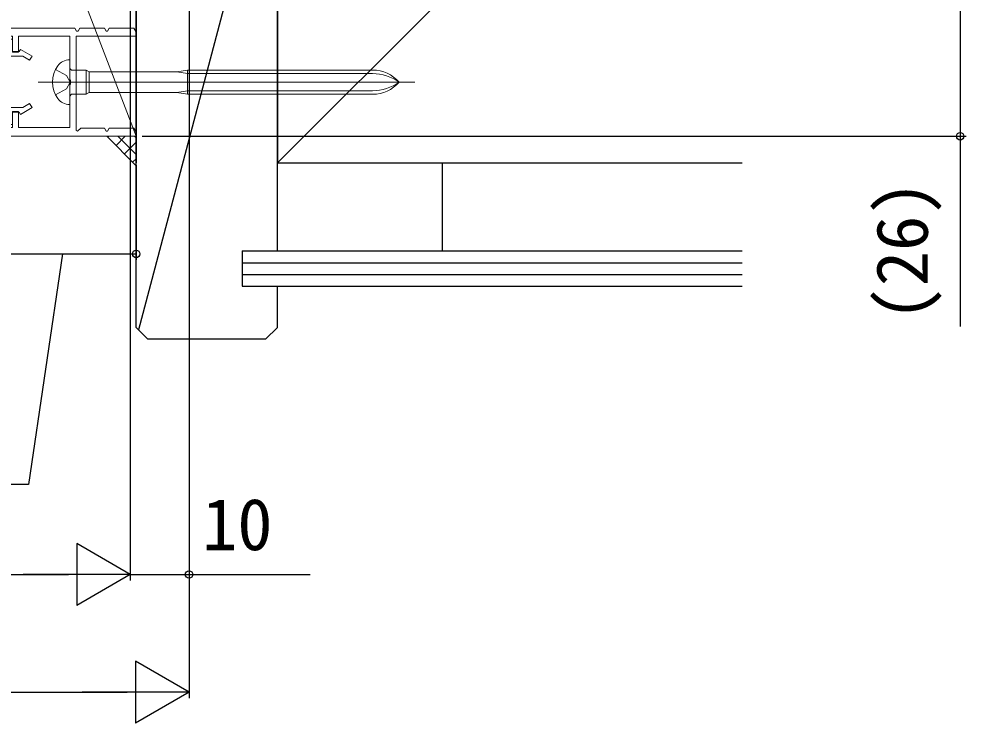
# Model space of a CAD drawing. Units: millimetres, scale not verified. Extents: x -525 to 525, y -783 to 779.
# Drawn here: x 182.3 to 343.3, y 36.8 to 156.5 of the extents above; entities that cross this region are included whole.
import ezdxf
from ezdxf.enums import TextEntityAlignment as Align

# ---------------------------------------------------------------- set-up
doc = ezdxf.new("R2010")
doc.units = ezdxf.units.MM
doc.header["$LTSCALE"] = 4
doc.layers.add('0-3_YKK_11', color=7, linetype='Continuous', lineweight=18)
for name, color, linetype in [('0-8_YKK_D', 6, 'Continuous'), ('0-A_YSS_K', 3, 'Continuous'), ('0-B_YSS_KE', 3, 'Continuous')]:
    doc.layers.add(name, color=color, linetype=linetype)
doc.styles.add('ＭＳ ゴシック', font='')
doc.styles.get('ＭＳ ゴシック').set_extended_font_data('MS Gothic')

msp = doc.modelspace()

# ---------------------------------------------------------------- linework, layer by layer
at = {"layer": '0-3_YKK_11'}
for p, q in [((190.921, 149.542), (190.97, 149.542)), ((194.29, 143.992), (194.29, 147.492)), ((185.595, 145.742), (249.628, 145.742)), ((210.97, 143.692), (242.454, 143.692))]:
    msp.add_line(p, q, dxfattribs=at)
at = {"layer": '0-3_YKK_11', "color": 30}
for points in [[(177.27, 201.542), (177.27, 153.542), (181.27, 153.542), (181.27, 150.842), (182.27, 150.842), (182.27, 153.542), (190.97, 153.542), (190.97, 146.2), (191.09, 146.017), (191.09, 145.467), (190.97, 145.284), (190.97, 138.042), (182.27, 138.042), (182.27, 140.742), (181.27, 140.742), (181.27, 138.042), (177.27, 138.042), (177.27, 136.542), (202.27, 136.542)], [(177.27, 153.042), (177.27, 138.542), (181.27, 138.542), (181.27, 140.642), (182.37, 140.642), (182.586, 140.269), (184.57, 141.415), (184.17, 142.108), (183.018, 141.442), (180.47, 141.442), (180.47, 139.342), (178.17, 139.342), (178.17, 152.242), (180.47, 152.242), (180.47, 150.142), (183.018, 150.142), (184.17, 149.477), (184.57, 150.17), (182.586, 151.315), (182.37, 150.942), (181.27, 150.942), (181.27, 153.042)]]:
    msp.add_lwpolyline(points, close=True, dxfattribs=at)
msp.add_lwpolyline([(202.27, 136.542), (202.27, 137.243), (201.866, 137.942), (197.674, 137.942), (197.386, 137.442), (197.155, 137.442), (196.866, 137.942), (192.853, 137.942), (192.317, 137.406), (192.07, 137.509), (192.07, 153.542), (202.27, 153.542), (202.27, 154.243), (201.866, 154.942), (197.674, 154.942), (197.386, 154.442), (197.155, 154.442), (196.866, 154.942), (192.674, 154.942), (192.386, 154.442), (192.155, 154.442), (191.866, 154.942), (178.87, 154.942)], dxfattribs=at)
at = {"layer": '0-3_YKK_11'}
for points in [[(190.97, 149.542), (190.97, 141.942), (190.921, 141.942)], [(188.578, 147.892), (190.429, 146.887), (191.038, 145.742), (190.429, 144.597), (188.578, 143.592)], [(190.97, 148.092), (191.27, 147.792), (193.77, 147.792)], [(242.454, 147.792), (210.97, 147.792), (209.17, 147.492), (194.29, 147.492), (193.77, 147.792), (193.77, 143.692), (191.27, 143.692), (190.97, 143.392)], [(210.97, 147.792), (210.97, 143.692), (209.17, 143.992), (210.97, 144.292), (242.454, 144.292)], [(242.454, 147.192), (210.97, 147.192), (209.17, 147.492)], [(209.17, 143.992), (194.29, 143.992), (193.77, 143.692)]]:
    msp.add_lwpolyline(points, dxfattribs=at)
for centre, radius, start, end in [((192.87, 145.742), 4.8, 144.31464, 215.68536), ((190.921, 147.142), 2.4, 90, 144.31464), ((242.454, 141.792), 6, 41.17288, 90), ((242.454, 139.434), 7.759, 54.40104, 90), ((242.454, 149.692), 6, 269.99998, 318.8271), ((242.454, 152.051), 7.759, 269.99998, 305.59899), ((190.921, 144.342), 2.4, 215.68536, 269.99998)]:
    msp.add_arc(centre, radius, start, end, dxfattribs=at)
at = {"layer": '0-8_YKK_D'}
for p, q in [((211.27, 201.743), (211.27, 61.043)), ((211.27, 201.743), (211.27, 41.043)), ((201.27, 200.842), (201.27, 61.043)), ((201.27, 196.442), (201.27, 61.043)), ((203.27, 136.542), (343.33, 136.542)), ((202.27, 131.648), (202.27, 115.542)), ((177.27, 116.542), (202.27, 116.542)), ((201.27, 62.043), (192.177, 67.293)), ((192.177, 67.293), (192.177, 56.793)), ((-228.23, 62.043), (190.77, 62.043)), ((201.27, 62.043), (183.083, 62.043)), ((201.27, 62.043), (192.177, 56.793)), ((211.27, 42.043), (202.176, 47.293)), ((202.176, 47.293), (202.176, 36.793)), ((-238.23, 42.043), (200.77, 42.043)), ((211.27, 42.043), (193.083, 42.043)), ((211.27, 42.043), (202.176, 36.793))]:
    msp.add_line(p, q, dxfattribs=at)
for points in [[(342.33, 162.543), (342.33, 136.542), (342.33, 104.197)], [(189.77, 116.542), (183.972, 77.341), (154.176, 77.341)], [(201.27, 62.043), (211.27, 62.043), (231.82, 62.043)]]:
    msp.add_lwpolyline(points, dxfattribs=at)
for centre in [(342.33, 136.542), (202.27, 116.542), (211.27, 62.043)]:
    msp.add_circle(centre, 0.637, dxfattribs=at)
at = {"layer": '0-A_YSS_K'}
for p, q in [((226.27, 132.043), (305.27, 211.042)), ((202.27, 193.043), (202.27, 132.043)), ((202.27, 104.043), (202.27, 193.043)), ((226.27, 193.043), (202.687, 103.625)), ((226.27, 117.043), (226.27, 193.043)), ((202.27, 131.542), (197.27, 136.542)), ((197.434, 136.378), (197.599, 136.542)), ((198.848, 134.964), (200.427, 136.542)), ((202.27, 133.451), (199.178, 136.542)), ((200.263, 133.549), (202.27, 135.557)), ((202.27, 136.279), (202.007, 136.542)), ((201.677, 132.135), (202.27, 132.728)), ((226.27, 132.043), (305.27, 132.043)), ((254.27, 132.043), (254.27, 117.043)), ((220.27, 117.043), (305.27, 117.043)), ((220.27, 117.043), (220.27, 111.043)), ((220.27, 115.043), (305.27, 115.043)), ((220.27, 113.043), (305.27, 113.043)), ((220.27, 111.043), (305.27, 111.043)), ((226.27, 104.043), (226.27, 111.043)), ((202.27, 104.043), (204.27, 102.043)), ((226.27, 104.043), (224.27, 102.043)), ((224.27, 102.043), (204.27, 102.043))]:
    msp.add_line(p, q, dxfattribs=at)
at = {"layer": '0-B_YSS_KE'}
msp.add_lwpolyline([(305.27, 237.043), (226.27, 237.043), (226.27, 132.043), (305.27, 132.043)], dxfattribs=at)

# ---------------------------------------------------------------- texts
at = {"layer": '0-8_YKK_D', "style": 'ＭＳ ゴシック'}
msp.add_text('(26)', height=8.798, rotation=90, dxfattribs=at).set_placement((339.466, 105.083), align=Align.BOTTOM_LEFT)
msp.add_text('10', height=8.798, dxfattribs=at).set_placement((213.479, 63.543), align=Align.BOTTOM_LEFT)

doc.saveas('drawing.dxf')
